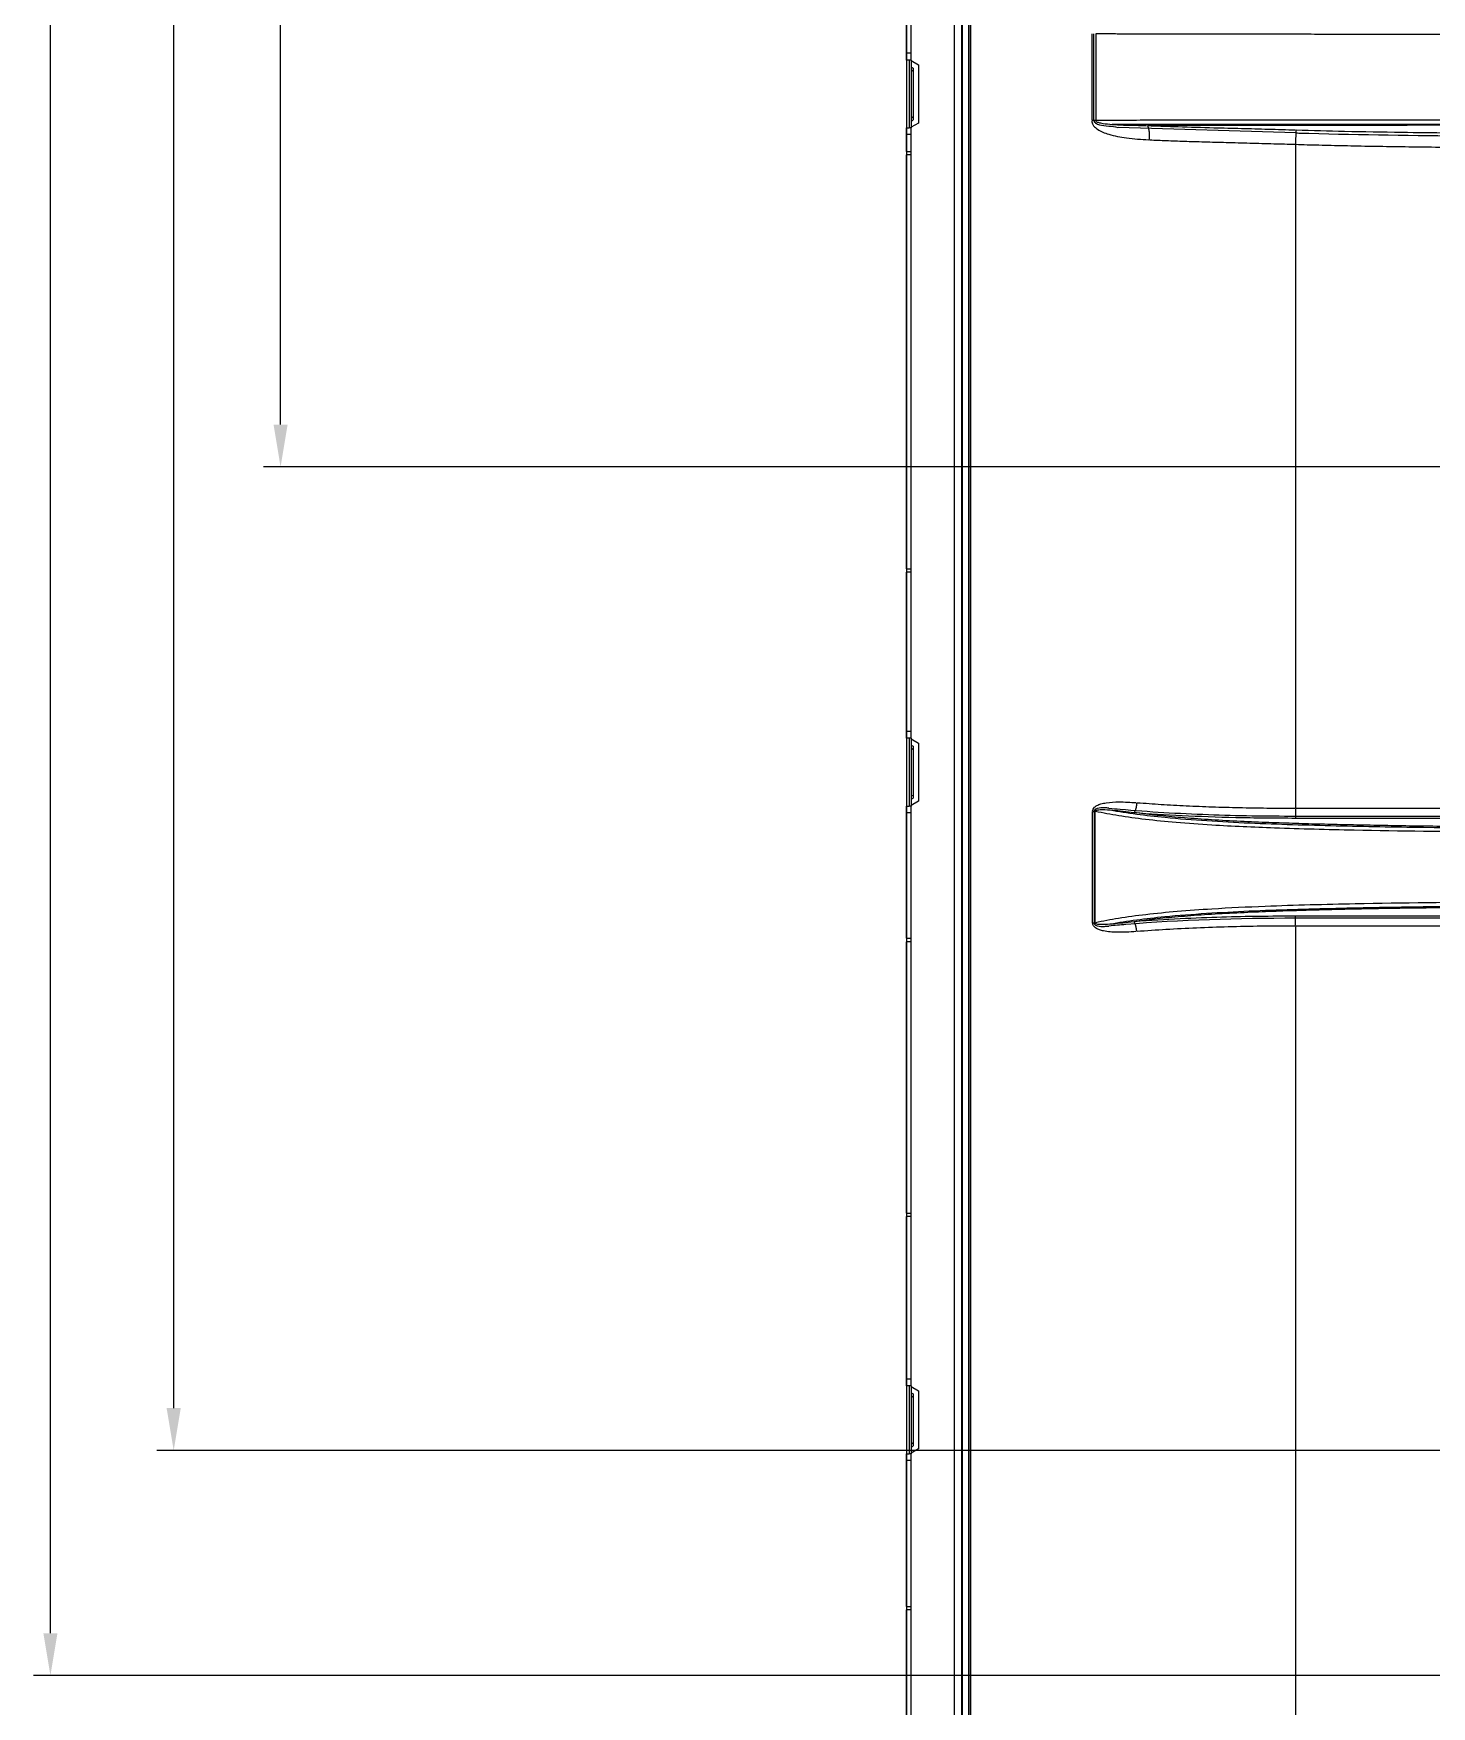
# Model space of a CAD drawing. Header units: millimetres. Extents: x 10037 to 11393, y -913 to 246.
# Drawn here: x 10039.3 to 10245.5, y -548 to -301.3 of the extents above; entities that cross this region are included whole.
import ezdxf

# ---------------------------------------------------------------- set-up
doc = ezdxf.new("R2010")
doc.units = ezdxf.units.MM
doc.header["$LTSCALE"] = 46.255
doc.layers.get('0').update_dxf_attribs({"linetype": 'CONTINUOUS'})
doc.layers.add('1', color=7, linetype='CONTINUOUS', true_color=0xffffff)

msp = doc.modelspace()

# ---------------------------------------------------------------- linework, layer by layer
at = {"color": 2}
msp.add_line((10168.02, 52.6), (10168.02, -642.5), dxfattribs=at)
at = {"color": 7}
for p, q in [((10075.74, -358.95), (10075.74, -178.87)), ((10059.98, -503.95), (10059.98, -251.19)), ((10041.8, -537.16), (10041.8, -267.43)), ((10249.92, -365.2), (10073.24, -365.2)), ((10249.92, -510.2), (10057.48, -510.2)), ((10251.92, -543.41), (10039.3, -543.41))]:
    msp.add_line(p, q, dxfattribs=at)
for points in [[(10074.7, -358.95), (10076.78, -358.95), (10075.74, -365.2)], [(10058.93, -503.95), (10061.02, -503.95), (10059.98, -510.2)], [(10040.76, -537.16), (10042.84, -537.16), (10041.8, -543.41)]]:
    msp.add_solid(points, dxfattribs=at)
at = {"layer": '1', "color": 7, "linetype": 'Continuous'}
for p, q in [((10175.13, -583.04), (10175.13, 41.93)), ((10176.13, 41.93), (10176.13, -583.04)), ((10176.31, -583.04), (10176.31, 41.93)), ((10177.17, 40.7), (10177.17, -583.04)), ((10177.23, 40.7), (10177.23, -583.04)), ((10168.02, -304.2), (10168.02, -280.7)), ((10168.72, -304.2), (10168.72, -280.7)), ((10195.69, -314.14), (10195.69, -301.34)), ((10168.72, -304.2), (10168.02, -304.2)), ((10168.02, -305.2), (10168.02, -304.2)), ((10168.42, -305.2), (10168.02, -305.2)), ((10168.02, -305.2), (10168.02, -315.2)), ((10168.72, -305.2), (10168.42, -305.2)), ((10168.42, -305.2), (10168.42, -315.2)), ((10168.72, -305.2), (10168.72, -304.2)), ((10168.72, -305.2), (10168.72, -315.2)), ((10168.72, -305.28), (10169.82, -305.92)), ((10168.72, -306.21), (10169.02, -306.38)), ((10168.72, -306.64), (10168.97, -306.79)), ((10169.02, -306.38), (10169.02, -314.02)), ((10169.82, -305.92), (10169.82, -314.49)), ((10168.02, -315.2), (10168.42, -315.2)), ((10168.02, -316.2), (10168.02, -315.2)), ((10168.72, -315.2), (10168.42, -315.2)), ((10168.97, -313.62), (10168.72, -313.76)), ((10168.72, -314.2), (10169.02, -314.02)), ((10169.82, -314.49), (10168.72, -315.12)), ((10168.72, -316.2), (10168.72, -315.2)), ((10295.27, -314.68), (10198.39, -314.69)), ((10225.47, -315.95), (10199.26, -315.15)), ((10225.48, -315.58), (10225.42, -317.63)), ((10168.72, -316.2), (10168.02, -316.2)), ((10168.02, -318.7), (10168.02, -316.2)), ((10168.72, -318.7), (10168.72, -316.2)), ((10168.02, -318.7), (10168.02, -319.2)), ((10168.72, -319.2), (10168.02, -319.2)), ((10168.02, -380.2), (10168.02, -319.2)), ((10168.07, -318.7), (10168.67, -318.7)), ((10168.72, -319.2), (10168.72, -318.7)), ((10168.72, -380.2), (10168.72, -319.2)), ((10168.02, -380.2), (10168.72, -380.2)), ((10168.02, -380.2), (10168.02, -380.7)), ((10168.02, -404.2), (10168.02, -380.7)), ((10168.67, -380.7), (10168.07, -380.7)), ((10168.72, -380.7), (10168.72, -380.2)), ((10168.72, -404.2), (10168.72, -380.7)), ((10168.72, -404.2), (10168.02, -404.2)), ((10168.02, -405.2), (10168.02, -404.2)), ((10168.72, -405.2), (10168.72, -404.2)), ((10168.42, -405.2), (10168.02, -405.2)), ((10168.02, -405.2), (10168.02, -415.2)), ((10168.72, -405.2), (10168.42, -405.2)), ((10168.42, -405.2), (10168.42, -415.2)), ((10168.72, -405.2), (10168.72, -415.2)), ((10168.72, -405.28), (10169.82, -405.92)), ((10168.72, -406.21), (10169.02, -406.38)), ((10168.72, -406.64), (10168.97, -406.79)), ((10169.02, -406.38), (10169.02, -414.02)), ((10169.82, -405.92), (10169.82, -414.49)), ((10168.97, -413.62), (10168.72, -413.76)), ((10168.72, -414.2), (10169.02, -414.02)), ((10168.02, -415.2), (10168.42, -415.2)), ((10168.02, -416.2), (10168.02, -415.2)), ((10168.72, -416.2), (10168.02, -416.2)), ((10168.02, -434.7), (10168.02, -416.2)), ((10168.72, -415.2), (10168.42, -415.2)), ((10169.82, -414.49), (10168.72, -415.12)), ((10168.72, -416.2), (10168.72, -415.2)), ((10168.72, -434.7), (10168.72, -416.2)), ((10195.71, -416.04), (10195.71, -432.41)), ((10225.42, -415.58), (10225.42, -416.96)), ((10225.42, -416.67), (10620.42, -416.67)), ((10225.47, -415.52), (10620.36, -415.52)), ((10225.47, -416.96), (10620.36, -416.96)), ((10225.42, -432.82), (10225.42, -431.44)), ((10620.36, -431.44), (10225.47, -431.44)), ((10620.42, -431.74), (10225.42, -431.74)), ((10620.36, -432.89), (10225.47, -432.89)), ((10168.02, -434.7), (10168.02, -435.2)), ((10168.72, -435.2), (10168.02, -435.2)), ((10168.02, -475.2), (10168.02, -435.2)), ((10168.07, -434.7), (10168.67, -434.7)), ((10168.72, -435.2), (10168.72, -434.7)), ((10168.72, -475.2), (10168.72, -435.2)), ((10168.02, -475.2), (10168.72, -475.2)), ((10168.02, -475.2), (10168.02, -475.7)), ((10168.02, -499.7), (10168.02, -475.7)), ((10168.67, -475.7), (10168.07, -475.7)), ((10168.72, -475.7), (10168.72, -475.2)), ((10168.72, -499.7), (10168.72, -475.7)), ((10168.72, -499.7), (10168.02, -499.7)), ((10168.02, -500.7), (10168.02, -499.7)), ((10168.42, -500.7), (10168.02, -500.7)), ((10168.02, -500.7), (10168.02, -510.7)), ((10168.72, -500.7), (10168.42, -500.7)), ((10168.42, -500.7), (10168.42, -510.7)), ((10168.72, -500.7), (10168.72, -499.7)), ((10168.72, -500.7), (10168.72, -510.7)), ((10168.72, -500.78), (10169.82, -501.42)), ((10168.72, -501.71), (10169.02, -501.88)), ((10168.72, -502.14), (10168.97, -502.29)), ((10169.02, -501.88), (10169.02, -509.52)), ((10169.82, -501.42), (10169.82, -509.99)), ((10168.97, -509.12), (10168.72, -509.26)), ((10168.72, -509.7), (10169.02, -509.52)), ((10169.82, -509.99), (10168.72, -510.62)), ((10168.02, -510.7), (10168.42, -510.7)), ((10168.02, -511.7), (10168.02, -510.7)), ((10168.72, -511.7), (10168.02, -511.7)), ((10168.02, -533.2), (10168.02, -511.7)), ((10168.72, -510.7), (10168.42, -510.7)), ((10168.72, -511.7), (10168.72, -510.7)), ((10168.72, -533.2), (10168.72, -511.7)), ((10168.02, -533.2), (10168.02, -533.7)), ((10168.72, -533.7), (10168.02, -533.7)), ((10168.02, -580.2), (10168.02, -533.7)), ((10168.07, -533.2), (10168.67, -533.2)), ((10168.72, -533.7), (10168.72, -533.2)), ((10168.72, -580.2), (10168.72, -533.7))]:
    msp.add_line(p, q, dxfattribs=at)
at = {"layer": '1', "color": 5, "linetype": 'Continuous'}
msp.add_open_spline([(10177.47, 40.7), (10177.47, -583.04)], degree=1, dxfattribs=at)
at = {"layer": '1', "color": 7, "linetype": 'Continuous'}
for points, degree in [([(10195.36, -301.34), (10195.36, -305.59), (10195.36, -309.84), (10195.36, -314.09)], 3), ([(10195.94, -301.34), (10195.94, -305.59), (10195.94, -309.84), (10195.94, -314.09)], 3), ([(10195.89, -314.14), (10195.75, -314.14), (10195.59, -314.14), (10195.41, -314.14)], 3), ([(10225.42, -317.68), (10225.42, -415.46)], 1), ([(10195.48, -432.36), (10195.48, -416.04)], 1), ([(10195.88, -432.36), (10195.88, -426.92), (10195.88, -421.48), (10195.88, -416.04)], 3), ([(10195.54, -432.41), (10195.64, -432.41), (10195.74, -432.41), (10195.83, -432.41)], 3), ([(10225.42, -432.94), (10225.42, -555.48)], 1)]:
    msp.add_open_spline(points, degree=degree, dxfattribs=at)
for points, knots in [([(10195.94, -301.29), (10196.06, -301.29), (10196.81, -301.3), (10198.33, -301.31), (10200.68, -301.33), (10203.45, -301.34), (10206.68, -301.35), (10210.32, -301.36), (10214.18, -301.36), (10218.04, -301.36), (10221.87, -301.36), (10225.75, -301.36), (10229.79, -301.37), (10234.08, -301.37), (10238.73, -301.37), (10243.86, -301.37), (10249.47, -301.37), (10255.28, -301.37), (10260.92, -301.37), (10266.14, -301.36), (10270.88, -301.36), (10275.18, -301.36), (10279.07, -301.36), (10282.59, -301.37), (10285.8, -301.37), (10288.87, -301.37), (10292.02, -301.37), (10294.18, -301.37), (10295.32, -301.37)], [0, 0, 0, 0, 0.004397, 0.028301, 0.055031, 0.084834, 0.118566, 0.156641, 0.196629, 0.235487, 0.272845, 0.310969, 0.351151, 0.3932, 0.438597, 0.489186, 0.545592, 0.604928, 0.661517, 0.712994, 0.759738, 0.802142, 0.84051, 0.875296, 0.906462, 0.935857, 0.96629, 1, 1, 1, 1]), ([(10195.36, -314.17), (10195.37, -314.27), (10195.4, -314.54), (10195.69, -314.99), (10196.47, -315.65), (10198.12, -316.29), (10200.66, -316.77), (10202.66, -316.89), (10203.76, -316.96)], [0, 0, 0, 0, 0.033115, 0.081194, 0.163533, 0.359201, 0.649228, 1, 1, 1, 1]), ([(10195.69, -314.17), (10195.69, -314.2), (10195.7, -314.23), (10195.72, -314.29), (10195.75, -314.33), (10195.82, -314.41), (10195.87, -314.46), (10196.1, -314.61), (10196.29, -314.68), (10197.37, -314.99), (10198.35, -314.87), (10199.21, -315.14)], [0, 0, 0, 0, 0.021314, 0.021314, 0.051916, 0.051916, 0.106102, 0.106102, 0.2651, 0.2651, 1, 1, 1, 1]), ([(10195.95, -314.15), (10195.96, -314.19), (10196.01, -314.29), (10196.27, -314.38), (10196.92, -314.56), (10198.31, -314.7), (10200.55, -314.82), (10202.4, -314.84), (10203.45, -314.85)], [0, 0, 0, 0, 0.014371, 0.039135, 0.10671, 0.29957, 0.604507, 1, 1, 1, 1]), ([(10295.32, -314.06), (10282, -314.06), (10262.25, -314.06), (10238.57, -314.06), (10225.47, -314.07), (10216.52, -314.06), (10209.58, -314.08), (10203.91, -314.08), (10199.42, -314.11), (10197.03, -314.13), (10195.97, -314.14)], [0, 0, 0, 0, 0.39416, 0.584626, 0.701013, 0.783476, 0.852088, 0.911163, 0.960627, 1, 1, 1, 1]), ([(10295.32, -314.84), (10289.66, -314.84), (10279.13, -314.84), (10264.44, -314.84), (10251.84, -314.83), (10241.05, -314.83), (10233.02, -314.84), (10227.13, -314.84), (10222.71, -314.84), (10217.99, -314.84), (10213.36, -314.84), (10209.36, -314.85), (10206.21, -314.85), (10204.43, -314.85), (10203.58, -314.86)], [0, 0, 0, 0, 0.183596, 0.341506, 0.476736, 0.592613, 0.69192, 0.737747, 0.784645, 0.836187, 0.892544, 0.937799, 0.970029, 1, 1, 1, 1]), ([(10203.58, -314.86), (10204.33, -314.89), (10205.82, -314.95), (10209.08, -315.06), (10212.95, -315.17), (10217.4, -315.28), (10221.42, -315.39), (10224.09, -315.47), (10225.43, -315.51)], [0, 0, 0, 0, 0.104101, 0.209825, 0.452688, 0.636962, 0.817309, 1, 1, 1, 1]), ([(10225.52, -315.51), (10227.89, -315.58), (10233.07, -315.72), (10242.87, -315.88), (10263.76, -316.1), (10281.85, -316.11), (10295.32, -316.12)], [0, 0, 0, 0, 0.102085, 0.222424, 0.421384, 1, 1, 1, 1]), ([(10203.89, -316.97), (10204.71, -317.01), (10206.41, -317.08), (10209.1, -317.18), (10212.04, -317.26), (10215.27, -317.35), (10218.68, -317.44), (10222.08, -317.53), (10224.31, -317.6), (10225.37, -317.63)], [0, 0, 0, 0, 0.11709, 0.24218, 0.379533, 0.529874, 0.691924, 0.853721, 1, 1, 1, 1]), ([(10225.42, -317.63), (10226.52, -317.67), (10228.84, -317.73), (10232.5, -317.82), (10236.66, -317.9), (10240.99, -317.97), (10245.45, -318.02), (10250.04, -318.08), (10254.87, -318.12), (10259.96, -318.15), (10265.27, -318.18), (10270.77, -318.2), (10276.37, -318.22), (10282.22, -318.23), (10288.44, -318.24), (10292.94, -318.24), (10295.27, -318.24)], [0, 0, 0, 0, 0.071465, 0.142931, 0.214396, 0.285862, 0.357327, 0.428793, 0.500258, 0.571723, 0.643189, 0.714654, 0.78612, 0.857585, 0.92905, 1, 1, 1, 1]), ([(10225.47, -315.95), (10225.62, -315.95), (10225.77, -315.96), (10233.72, -316.2), (10241.53, -316.3), (10264.67, -316.54), (10279.99, -316.55), (10295.32, -316.55)], [0, 0, 0, 0, 0.006335, 0.006335, 0.341876, 0.341876, 1, 1, 1, 1]), ([(10195.49, -415.97), (10195.5, -415.86), (10195.53, -415.64), (10195.78, -415.34), (10196.18, -415.07), (10196.76, -414.85), (10197.85, -414.63), (10199.58, -414.55), (10201.07, -414.64), (10201.91, -414.69)], [0, 0, 0, 0, 0.042277, 0.093071, 0.15638, 0.248514, 0.362492, 0.638866, 1, 1, 1, 1]), ([(10197.9, -415.51), (10197.68, -415.49), (10197.47, -415.47), (10196.89, -415.45), (10196.52, -415.46), (10196, -415.6), (10195.81, -415.68), (10195.72, -415.88), (10195.71, -415.91), (10195.71, -415.94)], [0, 0, 0, 0, 0.27451, 0.27451, 0.731552, 0.731552, 0.960073, 0.960073, 1, 1, 1, 1]), ([(10195.88, -415.94), (10195.91, -415.84), (10196.09, -415.79), (10196.47, -415.72), (10196.7, -415.72), (10197.41, -415.72), (10197.91, -415.76), (10199.43, -415.89), (10200.49, -416.02), (10201.58, -416.14)], [0, 0, 0, 0, 0.10944, 0.10944, 0.236663, 0.236663, 0.491109, 0.491109, 1, 1, 1, 1]), ([(10294.73, -419.16), (10281.32, -419.14), (10261.08, -419.12), (10236.92, -418.87), (10223.09, -418.5), (10214.31, -418.12), (10207.96, -417.67), (10203.35, -417.21), (10199.33, -416.67), (10197.03, -416.22), (10195.91, -416)], [0, 0, 0, 0, 0.398282, 0.601324, 0.718164, 0.811117, 0.865472, 0.913625, 0.957878, 1, 1, 1, 1]), ([(10197.9, -415.51), (10198.44, -415.56), (10198.99, -415.61), (10203.75, -416.03), (10208.15, -416.29), (10216.83, -416.6), (10221.11, -416.67), (10225.42, -416.67)], [0, 0, 0, 0, 0.062304, 0.062304, 0.540459, 0.540459, 1, 1, 1, 1]), ([(10198.09, -415.77), (10200.58, -416.23), (10203.3, -416.58), (10210.24, -417.25), (10214.41, -417.5), (10222.85, -417.87), (10227.11, -417.99), (10235.68, -418.2), (10239.97, -418.27), (10252.84, -418.43), (10261.44, -418.47), (10278.29, -418.53), (10286.55, -418.54), (10294.81, -418.54)], [0, 0, 0, 0, 0.092579, 0.092579, 0.223678, 0.223678, 0.354776, 0.354776, 0.485875, 0.485875, 0.748072, 0.748072, 1, 1, 1, 1]), ([(10294.76, -418.38), (10291.98, -418.38), (10286.62, -418.38), (10279.27, -418.37), (10272.35, -418.35), (10265.92, -418.32), (10259.94, -418.29), (10254.37, -418.26), (10249.21, -418.22), (10244.43, -418.17), (10240.01, -418.11), (10235.9, -418.03), (10232.03, -417.95), (10228.28, -417.86), (10224.51, -417.75), (10220.52, -417.61), (10216.23, -417.42), (10211.95, -417.17), (10208, -416.87), (10204.55, -416.53), (10202.55, -416.28), (10201.63, -416.15)], [0, 0, 0, 0, 0.05237, 0.105068, 0.157766, 0.210465, 0.263163, 0.315861, 0.368559, 0.421258, 0.473956, 0.526654, 0.579352, 0.632051, 0.684749, 0.737447, 0.790146, 0.842844, 0.895542, 0.94824, 1, 1, 1, 1]), ([(10201.63, -416.15), (10203.85, -416.32), (10208.57, -416.61), (10216.46, -416.9), (10222.33, -416.96), (10225.42, -416.96)], [0, 0, 0, 0, 0.331673, 0.665837, 1, 1, 1, 1]), ([(10202.04, -414.7), (10203.22, -414.78), (10205.61, -414.96), (10209.32, -415.16), (10213.16, -415.32), (10217.13, -415.43), (10221.22, -415.5), (10223.97, -415.51), (10225.36, -415.52)], [0, 0, 0, 0, 0.15507, 0.31574, 0.48041, 0.649486, 0.823337, 1, 1, 1, 1]), ([(10294.71, -429.25), (10281.62, -429.26), (10261.45, -429.28), (10236.83, -429.53), (10222.68, -429.9), (10213.92, -430.31), (10208.05, -430.73), (10203.42, -431.18), (10199.34, -431.72), (10197.02, -432.18), (10195.91, -432.4)], [0, 0, 0, 0, 0.389083, 0.599366, 0.731832, 0.811141, 0.863628, 0.912695, 0.958314, 1, 1, 1, 1]), ([(10294.81, -429.86), (10286.55, -429.86), (10278.28, -429.87), (10261.42, -429.94), (10252.83, -429.97), (10239.94, -430.13), (10235.65, -430.21), (10227.1, -430.41), (10222.83, -430.53), (10214.34, -430.91), (10210.16, -431.16), (10203.3, -431.82), (10200.58, -432.18), (10198.1, -432.63)], [0, 0, 0, 0, 0.251987, 0.251987, 0.514242, 0.514242, 0.645369, 0.645369, 0.776496, 0.776496, 0.907623, 0.907623, 1, 1, 1, 1]), ([(10294.76, -430.02), (10291.99, -430.02), (10286.64, -430.02), (10279.33, -430.03), (10272.44, -430.05), (10266.03, -430.08), (10260.07, -430.11), (10254.52, -430.14), (10249.37, -430.18), (10244.6, -430.23), (10240.19, -430.29), (10236.09, -430.36), (10232.2, -430.44), (10228.42, -430.54), (10224.59, -430.65), (10220.53, -430.79), (10216.2, -430.99), (10211.93, -431.23), (10208.01, -431.53), (10204.56, -431.87), (10202.56, -432.12), (10201.63, -432.25)], [0, 0, 0, 0, 0.05237, 0.105068, 0.157766, 0.210465, 0.263163, 0.315861, 0.368559, 0.421258, 0.473956, 0.526654, 0.579352, 0.632051, 0.684749, 0.737447, 0.790146, 0.842844, 0.895542, 0.94824, 1, 1, 1, 1]), ([(10225.42, -431.44), (10223.63, -431.44), (10219.99, -431.46), (10214.68, -431.57), (10208.5, -431.8), (10203.98, -432.08), (10201.63, -432.25)], [0, 0, 0, 0, 0.250442, 0.500884, 0.751327, 1, 1, 1, 1]), ([(10201.9, -433.71), (10200.96, -433.77), (10199.34, -433.86), (10197.53, -433.74), (10196.52, -433.47), (10196.03, -433.24), (10195.6, -432.92), (10195.52, -432.58), (10195.49, -432.43)], [0, 0, 0, 0, 0.402586, 0.697834, 0.785608, 0.858397, 0.938752, 1, 1, 1, 1]), ([(10195.71, -432.45), (10195.71, -432.48), (10195.72, -432.52), (10195.81, -432.73), (10196.01, -432.8), (10196.53, -432.95), (10196.89, -432.95), (10197.46, -432.93), (10197.67, -432.91), (10197.88, -432.89)], [0, 0, 0, 0, 0.044526, 0.044526, 0.274049, 0.274049, 0.733097, 0.733097, 1, 1, 1, 1]), ([(10201.53, -432.26), (10200.46, -432.39), (10199.41, -432.51), (10197.91, -432.65), (10197.41, -432.68), (10196.7, -432.68), (10196.47, -432.68), (10196.08, -432.62), (10195.91, -432.56), (10195.88, -432.46)], [0, 0, 0, 0, 0.505069, 0.505069, 0.761498, 0.761498, 0.889713, 0.889713, 1, 1, 1, 1]), ([(10225.42, -431.74), (10216.91, -431.74), (10208.38, -432), (10199.56, -432.74), (10198.73, -432.81), (10197.9, -432.89)], [0, 0, 0, 0, 0.904916, 0.904916, 1, 1, 1, 1]), ([(10225.36, -432.89), (10223.7, -432.89), (10220.4, -432.91), (10215.54, -433.01), (10210.85, -433.17), (10206.35, -433.39), (10203.46, -433.6), (10202.04, -433.7)], [0, 0, 0, 0, 0.211832, 0.418698, 0.618895, 0.813095, 1, 1, 1, 1])]:
    msp.add_open_spline(points, degree=3, knots=knots, dxfattribs=at)
for points, weights in [([(10203.57, -314.9), (10203.78, -315.21), (10203.88, -315.98), (10203.84, -316.92)], [1.08766529103, 0.964704115354, 0.971093882444, 1.1068345923]), ([(10195.49, -415.99), (10195.63, -415.99), (10195.76, -415.99), (10195.88, -415.99)], [1.03141334335, 1.05089791426, 1.07944667089, 1.11705961322]), ([(10201.99, -414.75), (10201.94, -415.38), (10201.8, -415.9), (10201.62, -416.11)], [1.10481855859, 0.970912639905, 0.965305530848, 1.08799723142]), ([(10201.99, -433.66), (10201.94, -433.02), (10201.8, -432.5), (10201.62, -432.29)], [1.10482395979, 0.970914565644, 0.965304029959, 1.08799235273])]:
    msp.add_rational_spline(points, weights, degree=3, dxfattribs=at)

doc.saveas('drawing.dxf')
